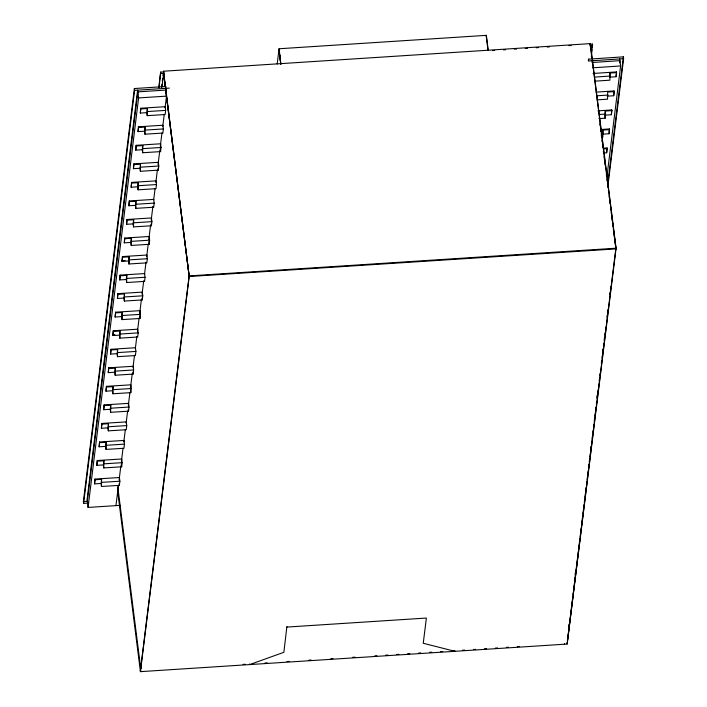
<?xml version="1.0" encoding="UTF-8"?>
<svg xmlns="http://www.w3.org/2000/svg" width="707" height="707" viewBox="0 0 707 707"><rect width="100%" height="100%" fill="white"/><g stroke="black" fill="none" stroke-linecap="round" stroke-linejoin="round"><path stroke-width="1.06" d="M88.013 503.084L83.612 503.366L83.382 501.546L134.365 88.534L165.73 86.51L165.694 90.434M83.612 503.366L134.595 90.363L134.365 88.534M87.314 501.396L137.865 91.883L165.738 90.081M88.075 507.432L138.625 97.928L137.626 90.063L87.076 499.566L88.075 507.432L120.358 505.337M101.083 483.464L101.454 486.478L119.368 485.347L119.881 481.22L119.421 477.525L94.959 479.063L94.535 483.88L101.083 483.464L101.596 479.337L95.038 479.753L94.535 483.88M103.372 464.923L103.743 467.937L121.657 466.806L122.17 462.678L121.71 458.984L97.248 460.522L96.824 465.339L103.372 464.923L103.885 460.796L97.327 461.211L96.824 465.339M105.661 446.382L106.032 449.396L123.946 448.265L124.459 444.137L123.999 440.443L99.537 441.981L99.113 446.797L105.661 446.382L106.174 442.255L99.616 442.67L99.113 446.797M107.95 427.841L108.321 430.855L126.235 429.723L126.747 425.596L126.288 421.902L101.826 423.44L101.401 428.256L107.95 427.841L108.463 423.714L101.905 424.129L101.401 428.256M110.239 409.3L110.61 412.314L128.524 411.182L129.036 407.055L128.577 403.361L104.115 404.899L103.69 409.715L110.239 409.3L110.752 405.173L104.194 405.588L103.69 409.715M112.528 390.759L112.899 393.772L130.813 392.641L131.325 388.514L130.866 384.82L106.404 386.358L105.979 391.174L112.528 390.759L113.04 386.632L106.483 387.047L105.979 391.174M114.817 372.218L115.188 375.231L133.102 374.1L133.614 369.973L133.155 366.279L108.692 367.817L108.268 372.633L114.817 372.218L115.329 368.091L108.772 368.506L108.268 372.633M117.106 353.677L117.477 356.69L135.391 355.559L135.903 351.432L135.444 347.738L110.981 349.276L110.557 354.092L117.106 353.677L117.618 349.55L111.061 349.965L110.557 354.092M112.837 335.551L113.27 330.735L137.732 329.197L138.192 332.891L137.679 337.018L119.766 338.149L119.907 331.009L113.35 331.424L112.837 335.551L119.395 335.136M121.684 316.595L122.055 319.608L139.968 318.477L140.481 314.35L140.021 310.656L115.559 312.194L115.126 317.01L121.684 316.595L122.196 312.467L115.639 312.883L115.126 317.01M123.972 298.054L124.344 301.067L142.257 299.936L142.77 295.809L142.31 292.115L117.848 293.652L117.415 298.469L123.972 298.054L124.485 293.926L117.928 294.342L117.415 298.469M126.261 279.512L126.633 282.526L144.546 281.395L145.059 277.268L144.599 273.574L120.137 275.111L119.704 279.928L126.261 279.512L126.774 275.385L120.217 275.801L119.704 279.928M121.993 261.387L122.426 256.57L146.888 255.033L147.348 258.727L146.835 262.854L128.921 263.985L129.063 256.844L122.505 257.26L121.993 261.387L128.55 260.971M130.839 242.43L131.21 245.444L149.124 244.313L149.637 240.186L149.177 236.492L124.706 238.029L124.282 242.846L130.839 242.43L131.352 238.303L124.794 238.719L124.282 242.846M133.128 223.889L133.499 226.903L151.413 225.772L151.925 221.645L151.466 217.95L126.995 219.488L126.571 224.305L133.128 223.889L133.641 219.762L127.083 220.177L126.571 224.305M135.417 205.348L135.788 208.362L153.702 207.231L154.214 203.103L153.755 199.409L129.284 200.947L128.86 205.764L135.417 205.348L135.93 201.221L129.372 201.636L128.86 205.764M137.706 186.807L138.077 189.821L155.991 188.689L156.494 184.562L156.044 180.868L131.573 182.406L131.149 187.222L137.706 186.807L138.219 182.68L131.661 183.095L131.149 187.222M139.995 168.266L140.366 171.28L158.28 170.148L158.783 166.021L158.333 162.327L133.862 163.865L133.437 168.681L139.995 168.266L140.507 164.139L133.95 164.554L133.437 168.681M142.284 149.725L142.655 152.739L160.569 151.607L161.072 147.48L160.622 143.786L136.151 145.324L135.726 150.14L142.284 149.725L142.796 145.598L136.239 146.004L135.726 150.14M144.573 131.184L144.944 134.197L162.857 133.066L163.361 128.939L162.91 125.245L138.439 126.783L138.015 131.599L144.573 131.184L145.085 127.057L138.528 127.463L138.015 131.599M146.862 112.643L147.233 115.656L165.146 114.525L165.65 110.398L165.199 106.704L140.728 108.242L140.304 113.058L146.862 112.643L147.365 108.516L140.817 108.922L140.304 113.058M101.454 486.478L101.596 479.337M103.743 467.937L103.885 460.796M106.032 449.396L106.174 442.255M108.321 430.855L108.463 423.714M110.61 412.314L110.752 405.173M112.899 393.772L113.04 386.632M115.188 375.231L115.329 368.091M117.477 356.69L117.618 349.55M119.766 338.149L119.907 331.009M122.055 319.608L122.196 312.467M124.344 301.067L124.485 293.926M126.633 282.526L126.774 275.385M128.921 263.985L129.063 256.844M131.21 245.444L131.352 238.303M133.499 226.903L133.641 219.762M135.788 208.362L135.93 201.221M138.077 189.821L138.219 182.68M140.366 171.28L140.507 164.139M142.655 152.739L142.796 145.598M144.944 134.197L145.085 127.057M147.233 115.656L147.365 108.516M158.766 87.429L160.657 72.096L163.441 71.92L163.529 71.221L590.336 43.613L616.097 248.201L567.155 644.05L140.428 671.65L117.698 491.498M159.084 87.836L160.657 72.096M161.505 87.606L161.912 84.319M162.318 81.031L162.592 78.839M162.999 75.552L163.264 73.36M165.235 86.166L163.441 71.92L163.865 72.238M161.965 86.917L163.724 72.724M165.465 88.614L189.202 276.508L140.428 671.65M165.588 87.588L165.73 86.51M165.959 91.892L166.048 91.194M115.948 505.629L118.431 485.523M119.112 480.044L120.862 465.816M121.41 461.432L123.027 448.3M123.84 441.734L125.325 429.688M126.138 423.122L127.622 411.076M128.303 405.606L129.92 392.465M130.459 388.09L132.218 373.853M133.031 367.287L134.516 355.241M135.329 348.675L136.813 336.629M137.476 331.265L139.111 318.017M139.641 313.749L141.409 299.406M142.054 294.183L143.707 280.803M144.52 274.228L146.004 262.191M146.676 256.712L148.161 244.675M148.788 239.585L150.6 224.967M151.21 220.018L152.898 206.356M153.702 199.789L155.054 188.84M155.867 182.273L157.352 170.228M158.032 164.749L159.791 150.52M160.33 146.146L161.947 133.004M162.76 126.438L164.245 114.393M165.058 107.826L166.587 95.463M140.348 671.04L189.167 275.553M277.179 64.054L279.071 48.756L486.354 35.35L488.228 50.215M279.795 56.578L279.919 55.526M286.901 626.455L283.861 652.296L249.712 664.58L249.633 663.97M486.222 36.402L486.354 35.35M590.124 44.612L590.336 43.613M588.33 60.908L588.542 59.158L623.388 56.843L623.618 58.672L607.799 186.851M591.414 52.875L591.821 49.587M592.086 47.396L592.493 44.108L589.709 44.294L589.797 43.648M591.344 56.613L592.493 44.108M592.386 62.49L592.236 60.652M602.717 132.129L602.974 130.061L609.522 129.628L609.434 128.948L600.932 129.514M605.068 113.12L605.316 111.052L611.873 110.619L611.785 109.939L597.963 110.858M609.761 75.101L610.008 73.042L616.566 72.609L616.477 71.92L593.085 73.475M602.85 137.202L602.974 130.061M598.882 118.617L605.201 118.193L605.316 111.052M596.054 92.131L614.127 90.929L614.215 91.61L607.667 92.051L607.543 99.183L597.008 99.881M610.008 73.042L609.894 80.183L595.144 81.155M603.902 148.161L607.092 147.949L606.668 152.765L603.389 152.977M609.054 132.041L609.434 128.948M611.785 109.939L611.361 114.746L604.812 115.179L605.201 118.193M614.127 90.929L613.711 95.737L607.154 96.179M616.477 71.92L616.053 76.736L609.505 77.169M606.668 152.765L607.092 147.949M602.461 134.189L609.019 133.756L609.522 129.628M611.361 114.746L611.873 110.619M613.711 95.737L614.215 91.61M616.053 76.736L616.566 72.609M619.65 62.843L619.924 60.652L592.051 62.508L592.431 62.136M606.951 176.547L620.605 65.954L619.686 58.831M607.702 183.926L623.388 56.843M568.72 626.42L568.994 624.228M574.402 580.385L574.676 578.193M575.083 574.906L575.348 572.714M590.637 448.883L590.911 446.691M597 397.369L597.265 395.178M602.673 351.344L602.947 349.152M567.429 640.63L572.785 596.796M573.059 594.605L577.743 556.259M578.017 554.067L578.414 550.78M578.679 548.588L579.89 538.725M580.155 536.533L580.562 533.246M580.827 531.054L581.225 527.767M581.499 525.575L582.701 515.712M582.966 513.521L583.372 510.233M583.637 508.041L584.044 504.754M584.309 502.562L584.716 499.275M584.981 497.083L585.52 492.699M585.785 490.508L586.183 487.22M586.457 485.029L586.854 481.741M587.119 479.549L587.526 476.262M587.924 472.974L588.197 470.782M588.595 467.495L589.002 464.207M589.267 462.016L589.673 458.728M589.938 456.536L590.336 453.249M590.743 449.961L591.14 446.674M591.414 444.482L591.812 441.195M592.077 439.003L592.484 435.715M592.881 432.428L593.155 430.236M593.553 426.948L593.827 424.757M594.225 421.469L594.49 419.278M594.896 415.99L595.294 412.702M595.701 409.415L595.966 407.223M596.372 403.936L596.637 401.744M597.035 398.456L597.442 395.169M597.707 392.977L598.113 389.69M598.511 386.402L598.776 384.21M599.183 380.923L599.448 378.731M599.854 375.444L600.119 373.252M601.33 363.389L601.595 361.197M601.993 357.91L602.267 355.718M602.664 352.431L603.071 349.143M603.469 345.856L603.734 343.664M604.14 340.376L604.405 338.185M604.812 334.897L605.077 332.705M605.484 329.418L605.749 327.226M606.951 317.363L607.225 315.172M607.622 311.884L607.887 309.693M609.77 294.351L610.035 292.159M610.433 288.871L610.707 286.688M595.435 413.781L567.155 644.05M595.701 411.589L615.903 247.954M165.738 90.116L165.818 89.418M189.211 275.209L189.123 275.907L616.097 248.201M616.027 248.21L615.938 248.908L189.202 276.508L163.529 71.221M589.903 45.84L592.696 45.655M623.618 58.672L588.781 60.988L588.542 59.158M592.731 67.81L620.605 65.954M594.605 77.098L610.397 76.047M596.469 95.825L608.055 95.056M599.386 114.481L605.705 114.066M601.25 133.216L603.363 133.075M603.902 148.85L607.18 148.638M492.505 50.577L494.688 50.444M503.428 49.879L505.611 49.737M514.351 49.172L516.534 49.03M525.274 48.465L527.457 48.323M536.189 47.758L538.381 47.616M547.112 47.051L549.295 46.909M568.958 45.637L571.141 45.495M590.177 44.311L591.971 58.531M160.843 73.599L163.635 73.413M134.595 90.363L169.441 88.11M138.625 97.928L166.499 96.125M83.382 501.546L87.783 501.263M286.98 627.065L426.374 618.051L423.254 643.273L454.901 651.306L454.822 650.705M141.161 668.203L140.693 668.239L117.76 486.672M140.375 670.81L140.843 670.775M566.643 643.237L567.111 643.202M243.075 664.394L245.258 664.253M264.992 662.98L267.193 662.839M286.945 661.558L289.136 661.416M308.888 660.144L311.08 660.002M330.832 658.721L333.024 658.579M352.775 657.298L354.976 657.157M374.719 655.884L376.919 655.743M385.695 655.177L387.887 655.027M396.671 654.461L398.863 654.32M407.639 653.754L409.839 653.613M418.615 653.047L420.806 652.906M429.591 652.331L431.783 652.19M440.558 651.624L442.75 651.483M451.534 650.917L453.726 650.776M462.502 650.201L464.693 650.06M473.46 649.494L475.652 649.353M484.419 648.787L486.619 648.646M495.386 648.08L497.578 647.939M506.345 647.365L508.536 647.223M517.312 646.658L519.504 646.516M147.745 111.529L165.65 110.398M145.456 130.07L163.361 128.939M143.168 148.611L161.072 147.48M140.879 167.152L158.783 166.021M138.59 185.694L156.494 184.562M136.301 204.235L154.214 203.103M134.012 222.776L151.925 221.645M131.723 241.317L149.637 240.186M129.434 259.858L147.348 258.727M121.913 260.697L125.104 260.503M127.145 278.399L145.059 277.268M124.856 296.94L142.77 295.809M122.567 315.481L140.481 314.35M120.278 334.022L138.192 332.891M112.758 334.862L114.888 334.729M117.989 352.563L135.903 351.432M115.701 371.104L133.614 369.973M113.412 389.645L131.325 388.514M111.123 408.186L129.036 407.055M108.834 426.728L126.747 425.596M106.545 445.269L124.459 444.137M104.256 463.81L122.17 462.678M101.967 482.351L119.881 481.22M608.93 133.075L609.019 133.756M592.457 58.902L592.687 60.731M599.854 123.787L600.137 125.97M600.561 129.24L600.835 131.431M601.259 134.701L601.542 136.884M601.966 140.163L602.24 142.346M602.664 145.624L602.947 147.807M603.363 151.077L603.645 153.26M604.07 156.539L604.494 159.817M604.768 162L605.192 165.27M606.314 174.01L606.597 176.193M607.021 179.463L607.295 181.646M607.72 184.925L608.002 187.108M608.427 190.386L608.7 192.569M609.125 195.839L609.407 198.022M609.823 201.301L610.106 203.483M610.53 206.762L610.954 210.032M611.228 212.215L611.652 215.494M611.935 217.676L612.35 220.955M612.633 223.138L613.057 226.408M613.34 228.6L613.756 231.869M614.038 234.052L615.868 248.245M592.316 60.722L615.938 248.908M564.451 643.609L564.522 644.218M486.266 36.048L487.963 50.153M279.071 48.756L280.856 64.319L278.982 49.455M278.938 49.808L280.688 63.657M163.441 71.92L165.199 86.493M165.509 88.287L189.202 276.508M160.224 148.841L160.569 151.607M158.05 168.301L158.28 170.148M140.728 108.242L140.817 108.922M151.183 223.925L151.413 225.772M138.439 126.783L138.528 127.463M148.779 241.547L149.124 244.313M136.151 145.324L136.239 146.004M133.862 163.865L133.95 164.554M131.573 182.406L131.661 183.095M142.027 298.089L142.257 299.936M129.284 200.947L129.372 201.636M139.624 315.711L139.968 318.477M126.995 219.488L127.083 220.177M124.706 238.029L124.794 238.719M122.426 256.57L122.505 257.26M132.872 372.253L133.102 374.1M120.137 275.111L120.217 275.801M130.468 389.875L130.813 392.641M117.848 293.652L117.928 294.342M128.294 409.335L128.524 411.182M115.559 312.194L115.639 312.883M113.27 330.735L113.35 331.424M110.981 349.276L111.061 349.965M121.312 464.039L121.657 466.806M108.692 367.817L108.772 368.506M119.138 483.5L119.368 485.347M106.404 386.358L106.483 387.047M104.115 404.899L104.194 405.588M101.826 423.44L101.905 424.129M99.537 441.981L99.616 442.67M97.248 460.522L97.327 461.211M94.959 479.063L95.038 479.753"/></g></svg>
